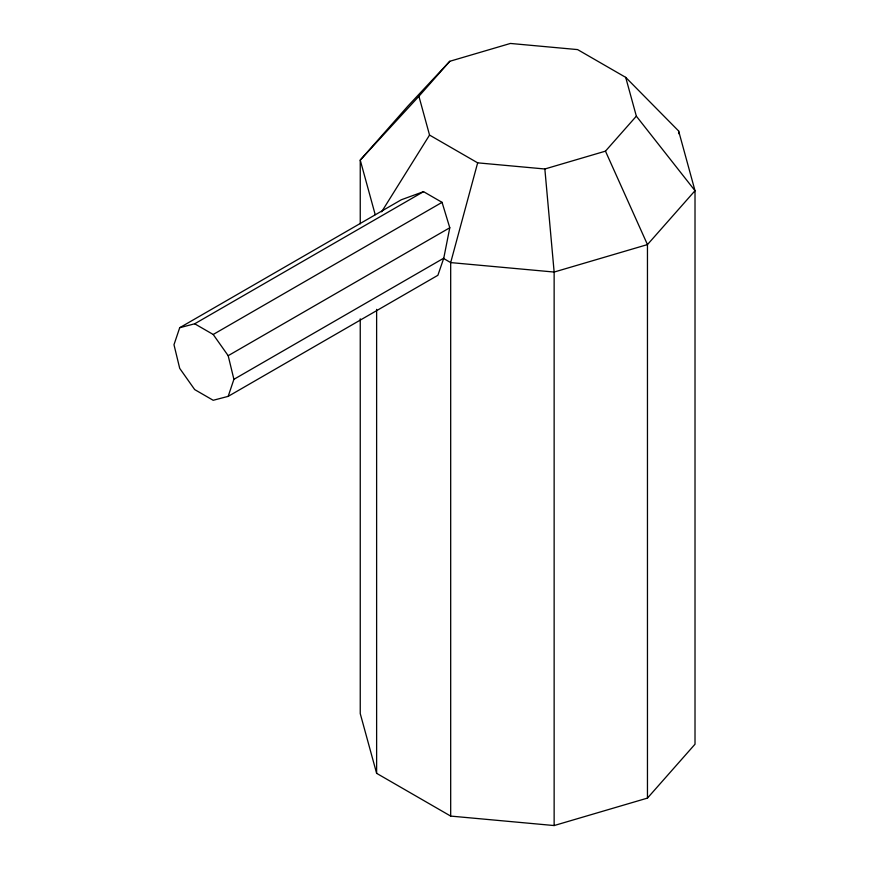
<?xml version="1.0" encoding="UTF-8"?>
<svg xmlns="http://www.w3.org/2000/svg" width="869" height="869" viewBox="0 0 869 869"><rect width="100%" height="100%" fill="white"/><g stroke="black" fill="none" stroke-linecap="round" stroke-linejoin="round"><path stroke-width="1.3" d="M443.766 258.169L449.784 227.754L442.06 202.347L423.54 191.658L401.304 199.772L179.709 327.711L173.985 344.732L179.709 368.369L194.689 389.584L213.198 400.283L228.178 396.362L437.889 275.288L443.766 258.169L233.902 379.329L228.178 396.362M449.794 61.286L418.912 96.274L429.547 135.075L477.657 162.84L450.685 262.59L450.685 816.089L554.14 825.55L647.459 798.1L695.015 744.212L695.015 190.713L678.635 130.991L625.702 77.363L577.603 49.598L510.407 43.45L449.794 61.286L407.789 106.224L360.244 160.102L360.244 223.865M381.632 211.808L429.547 135.075M477.657 162.84L544.852 168.988L605.465 151.152L636.347 116.164L625.702 77.363M418.912 96.274L360.244 160.102L375.202 214.632M179.709 327.711L194.689 323.789L423.54 191.658M194.689 323.789L213.198 334.478L442.06 202.347M233.902 379.329L228.178 355.693L449.784 227.754M443.548 258.462L450.685 262.59L554.14 272.051L647.459 244.591L695.015 190.713L636.347 116.164M360.244 318.825L360.244 713.601L376.625 773.334L450.685 816.089M213.198 334.478L228.178 355.693M605.465 151.152L647.459 244.591L647.459 798.1M544.852 168.988L554.14 272.051L554.14 825.55M678.635 130.991L678.635 133.696M376.625 309.364L376.625 773.334"/></g></svg>
